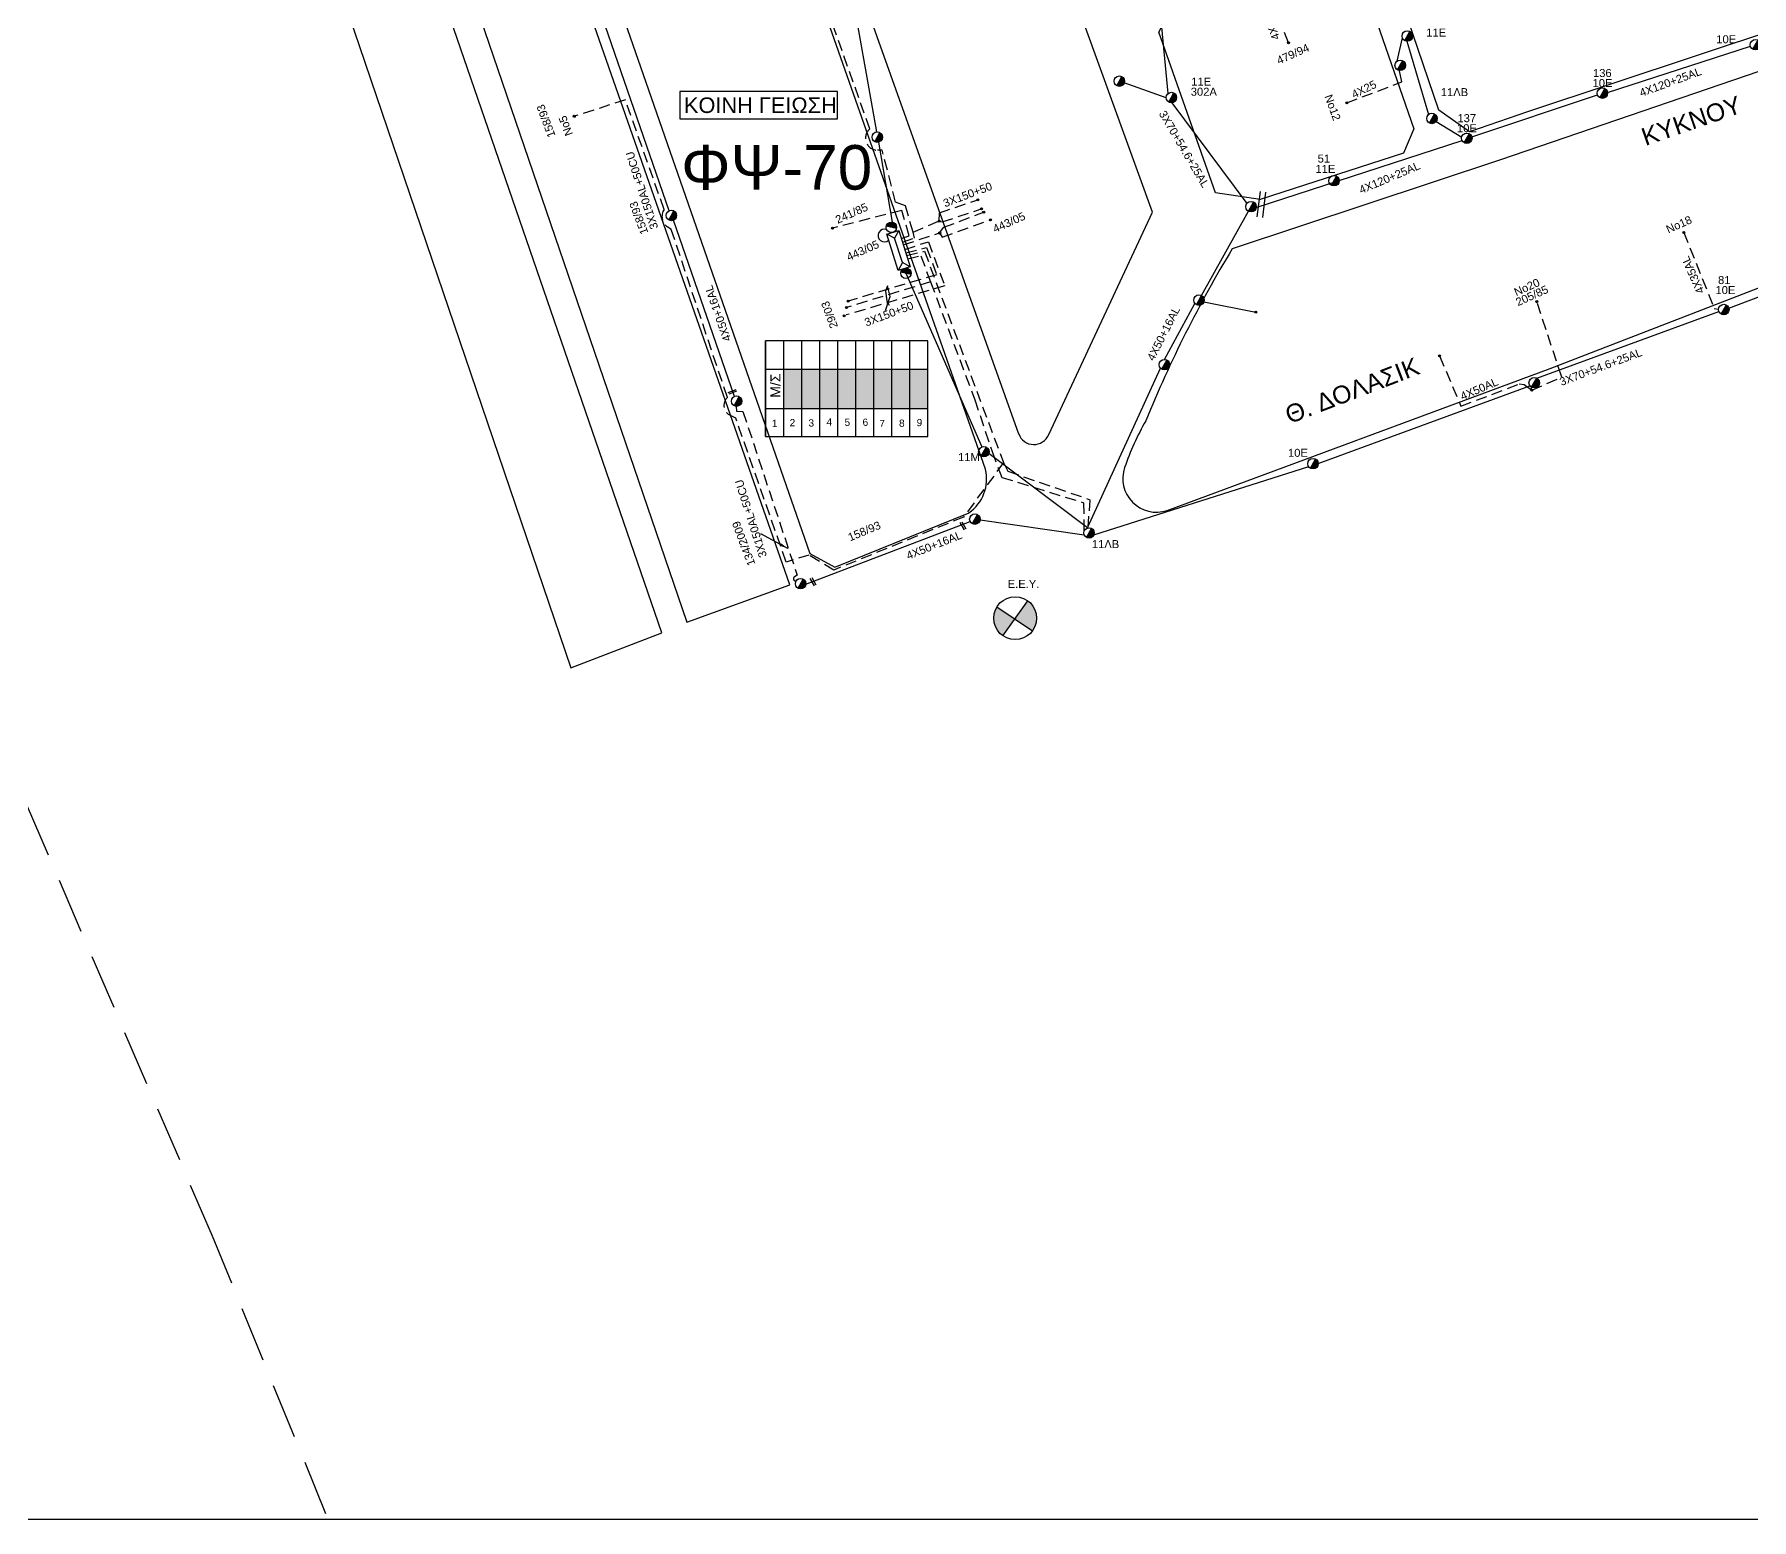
# Model space of a CAD drawing. Header units: millimetres. Extents: x 8791 to 11104, y 1833 to 2902.
# Drawn here: x 9391.4 to 9785.7, y 1855.7 to 2196.6 of the extents above; entities that cross this region are included whole.
import ezdxf
from ezdxf.enums import TextEntityAlignment as Align

# ---------------------------------------------------------------- set-up
doc = ezdxf.new("R2010")
doc.units = ezdxf.units.MM
doc.linetypes.add('DASHED', pattern=[19.05, 12.7, -6.35])
for name, color, linetype in [('Ασφαλειοκιβώτια Χ.Τ 9 αναχωρήσεων', 7, 'Continuous'), ('Γέφυρες Εναερίου Δικτύου', 7, 'Continuous'), ('Γυμνά εναέρια ΧΤ (3Φ)   4x35AL', 7, 'Continuous'), ('Γυμνά εναέρια ΧΤ (3Φ)   4x50AL', 7, 'Continuous'), ('Γυμνά εναέρια ΧΤ και ΦΟΠ (3Φ)   4x50+16AL', 7, 'Continuous'), ('Εναέρια παροχή ΧΤ 4x25', 7, 'SYN_LINE'), ('Επιγραφές - Σχήματα', 7, 'Continuous'), ('Καλώδια ΧΤ   3x150AL+50CU', 7, 'DASHED'), ('Καλώδια ΧΤ   4x25CU', 7, 'DASHED'), ('Μηχανική τομή', 7, 'Continuous'), ('Στύλος ΦΜ', 7, 'Continuous'), ('Στύλος ΦΜ @ 1', 7, 'Continuous'), ('Συνδέσεις', 7, 'Continuous'), ('Συνεστραμμένα ΧΤ   3x70+54.6+25AL', 7, 'SYN_LINE'), ('Συνεστραμμένα ΧΤ   4x120+25AL', 7, 'SYN_LINE'), ('Τομή', 7, 'Continuous'), ('Υποσταθμός εναέριος 2 στύλων', 7, 'Continuous'), ('Υποσταθμός πόλεως', 7, 'Continuous'), ('Υπόβαθρο ΔΕΗ', 7, 'Continuous')]:
    doc.layers.add(name, color=color, linetype=linetype)
doc.styles.add('ar', font='ARIAL.TTF')
doc.styles.get("Standard").update_dxf_attribs({"font": 'ARIAL.TTF'})
doc.linetypes.add('SYN_LINE', pattern='A,0.5,-0.0001,["/\\/\\/\\/",Standard,S=0.1,R=0,X=0,Y=-0.05],-0.25', length=0.7501)
doc.dimstyles.new('ISO-25', dxfattribs={"dimtxt": 2.5, "dimasz": 2.5, "dimexe": 1.25, "dimexo": 0.625, "dimtad": 1, "dimtxsty": 'Standard', "dimcen": 2.5, "dimadec": 0, "dimazin": 0, "dimtfac": 1, "dimtmove": 0, "dimatfit": 3, "dimfxl": 1, "dimarcsym": 0})

# ---------------------------------------------------------------- blocks, each defined once
blk = doc.blocks.new('ΥΠΑΡΧΩΝ ΤΣΙΜΕΝΤΕΝΙΟΣ ΣΤΥΛΟΣ')
at = {"layer": 'Στύλος ΦΜ'}
blk.add_hatch(color=256, dxfattribs=at).paths.add_polyline_path([(-1.29, -2.28, 0.574793), (2.62, 0, 0.268822), (1.3, 2.27)])
blk.add_line((-1.29, -2.28), (1.3, 2.27), dxfattribs=at)
blk.add_circle((0, 0), 2.62, dxfattribs=at)
at = {"layer": 'Στύλος ΦΜ', "flags": 4}
for tag, p in [('ΑΡΙΘΜΟΣ', (-4.68, 8.05)), ('ΤΥΠΟΣ', (-4.91, 3.03))]:
    blk.add_attdef(tag, p, '', height=4, dxfattribs=at)
blk = doc.blocks.new('ΥΠΟΣΤΑΘΜΟΣ ΕΝΑΕΡΙΟΣ ΕΠΙ 2 ΣΤΥΛΩΝ')
at = {"layer": 'Υποσταθμός εναέριος 2 στύλων', "linetype": 'Continuous'}
for points in [[(-11.97, -2.11, 0.574793), (-8.45, -0.07, 0.268822), (-9.64, 1.98)], [(9.68, -2.15, 0.574793), (13.19, -0.1, 0.268822), (12.01, 1.95)]]:
    blk.add_hatch(color=256, dxfattribs=at).paths.add_polyline_path(points)
for p, q in [((-11.97, -2.11), (-9.64, 1.98)), ((9.68, -2.15), (12.01, 1.95))]:
    blk.add_line(p, q, dxfattribs=at)
for centre in [(-10.81, -0.07), (10.84, -0.1)]:
    blk.add_circle(centre, 2.36, dxfattribs=at)
at = {"layer": 'Υποσταθμός πόλεως', "linetype": 'Continuous', "ltscale": 40}
blk.add_lwpolyline([(-8.57, 2.82), (8.57, 2.82), (8.57, -2.82), (-8.57, -2.82)], close=True, dxfattribs=at)
for points in [[(-5.75, 0), (-8.57, 2.82)], [(-8.57, -2.82), (-5.75, 0)], [(-5.75, 0), (5.75, 0)], [(5.75, 0), (8.57, 2.82)], [(8.57, -2.82), (5.75, 0)]]:
    blk.add_lwpolyline(points, dxfattribs=at)
at = {"layer": 'Υποσταθμός εναέριος 2 στύλων', "ltscale": 40, "flags": 1}
for tag, p in [('ΜΕΤΑΣΧΗΜΑΤΙΣΜΟΣ', (14.09, 2.51)), ('ΙΣΧΥΣ', (14.07, -0.28)), ('ΑΡΙΘΜΟΣ', (14.19, -3))]:
    blk.add_attdef(tag, p, '', height=1.8, dxfattribs=at)
blk = doc.blocks.new('ΤΟΜΗ')
at = {"layer": 'Τομή', "ltscale": 40}
for p, q in [((-5.68, 0), (5.68, 0)), ((5.68, -2.33), (-5.68, -2.33))]:
    blk.add_line(p, q, dxfattribs=at)
blk = doc.blocks.new('ΑΣΦΑΛΕΙΟΚΙΒΩΤΙΟ ΥΠΟΣΤΑΘΜΟΥ 9 ΑΝΑΧΩΡΗΣΕΩΝ')
at = {"layer": 'Ασφαλειοκιβώτια Χ.Τ 9 αναχωρήσεων', "ltscale": 40}
for p, q in [((-23.8, 40.36), (24.02, 40.36)), ((-9.72, 40.36), (-9.72, -40.64)), ((9.94, 40.36), (9.94, -40.64)), ((-23.8, 31.36), (24.02, 31.36)), ((-23.8, 22.36), (24.02, 22.36)), ((-23.8, 13.36), (24.02, 13.36)), ((-23.8, 4.36), (24.02, 4.36)), ((-23.8, -4.64), (24.02, -4.64)), ((-23.8, -13.64), (24.02, -13.64)), ((-23.8, -22.64), (24.02, -22.64)), ((-23.8, -31.64), (24.02, -31.64))]:
    blk.add_line(p, q, dxfattribs=at)
at = {"layer": 'Ασφαλειοκιβώτια Χ.Τ 9 αναχωρήσεων'}
blk.add_lwpolyline([(-23.8, -40.64), (24.02, -40.64), (24.02, 40.36), (-23.8, 40.36)], close=True, dxfattribs=at)
for s, rotation, p in [('1', 270, (-18.96, 37.31)), ('2', 270, (-18.6, 28.38)), ('3', 270, (-18.74, 18.97)), ('4', 270, (-18.26, 9.95)), ('5', 270, (-18.42, 0.93)), ('6', 274.97075, (-18.52, -8.21)), ('7', 270, (-19, -16.47)), ('8', 270, (-18.86, -26.29)), ('9', 266.86304, (-18.5, -35))]:
    blk.add_text(s, height=3.6, rotation=rotation, dxfattribs=at).set_placement(p)
at = {"layer": 'Ασφαλειοκιβώτια Χ.Τ 9 αναχωρήσεων', "ltscale": 40}
for tag, height, p in [('ΟΝΟΜΑ', 5, (-0.16, 44.31)), ('ΚΕΙΜΕΝΟ 1', 2, (17.06, 35.59)), ('ΚΕΙΜΕΝΟ 2', 2, (17.06, 26.88)), ('ΚΕΙΜΕΝΟ 3', 2, (17.06, 17.69)), ('ΚΕΙΜΕΝΟ 4', 2, (17.06, 8.71)), ('ΚΕΙΜΕΝΟ 5', 2, (17.06, -0.13)), ('ΚΕΙΜΕΝΟ 6', 2, (17.06, -9.05)), ('ΚΕΙΜΕΝΟ 7', 2, (17.06, -18.13)), ('ΚΕΙΜΕΝΟ 8', 2, (17.06, -26.85)), ('ΣΧ', 2, (-0.1, -42.64)), ('ΚΕΙΜΕΝΟ 9', 2, (17.06, -35.99))]:
    blk.add_attdef(tag, text='', height=height, dxfattribs=at).set_placement(p, align=Align.MIDDLE_CENTER)
blk = doc.blocks.new('_ΣΥΝΔΕΣΗ')
at = {"layer": 'Συνδέσεις', "linetype": 'SYN_LINE', "ltscale": 40}
blk.add_hatch(color=256, dxfattribs=at).paths.add_polyline_path([(0.5, -0.01, 1), (-0.5, -0.01, 1)])
at = {"layer": 'Συνδέσεις'}
blk.add_circle((0, -0.01), 0.5, dxfattribs=at)
blk = doc.blocks.new('ΜΗΧΑΝΙΚΗ ΤΟΜΗ')
at = {"layer": 'Μηχανική τομή', "ltscale": 40}
for p, q in [((-1.89, 0.78), (1.89, 0.78)), ((1.89, 0), (-1.89, 0))]:
    blk.add_line(p, q, dxfattribs=at)

msp = doc.modelspace()

# ---------------------------------------------------------------- hatches: boundary and pattern name
at = {"layer": 'Ασφαλειοκιβώτια Χ.Τ 9 αναχωρήσεων', "ltscale": 20}
for color, points in [(85, [(9563.45, 2119.79), (9563.45, 2110.76), (9567.59, 2110.76), (9567.59, 2119.79)]), (2, [(9567.59, 2119.79), (9567.59, 2110.76), (9571.72, 2110.76), (9571.72, 2119.79)]), (6, [(9571.72, 2119.79), (9571.72, 2110.76), (9575.86, 2110.76), (9575.86, 2119.79)]), (30, [(9575.86, 2119.79), (9575.86, 2110.76), (9579.99, 2110.76), (9579.99, 2119.79)]), (5, [(9579.99, 2119.79), (9579.99, 2110.76), (9584.13, 2110.76), (9584.13, 2119.79)]), (27, [(9584.13, 2119.79), (9584.13, 2110.76), (9588.26, 2110.76), (9588.26, 2119.79)]), (133, [(9588.26, 2119.79), (9588.26, 2110.76), (9592.4, 2110.76), (9592.4, 2119.79)]), (1, [(9592.4, 2119.79), (9592.4, 2110.76), (9596.53, 2110.76), (9596.53, 2119.79)])]:
    msp.add_hatch(color=color, dxfattribs=at).paths.add_polyline_path(points)
at = {"layer": 'Επιγραφές - Σχήματα'}
h = msp.add_hatch(color=1, dxfattribs=at)
h.paths.add_polyline_path([(9619.51, 2066.6), (9616.55, 2062.45), (9620.59, 2059.72, 0.158648), (9621.54, 2062.62, 0.239646)])
h.paths.add_polyline_path([(9616.55, 2062.45), (9612.43, 2065.24, 0.140748), (9611.68, 2062.62, 0.245453), (9613.79, 2058.58)])

# ---------------------------------------------------------------- linework, layer by layer
at = {"layer": 'Γέφυρες Εναερίου Δικτύου', "color": 6}
msp.add_line((9704.3, 2190.48), (9705.52, 2195.86), dxfattribs=at)
at = {"layer": 'Γέφυρες Εναερίου Δικτύου', "color": 1, "linetype": 'DASHED'}
msp.add_lwpolyline([(9458.36, 1857.05), (9432.31, 1920.75), (9365.58, 2075.63), (9325.2, 2244.73), (9298.03, 2437.76), (9298.68, 2617.88), (9309.06, 2640.05), (9358.3, 2763.68), (9403.29, 2881.65)], dxfattribs=at)
at = {"layer": 'Γέφυρες Εναερίου Δικτύου', "color": 2, "linetype": 'DASHED', "ltscale": 0.2}
msp.add_lwpolyline([(9590.45, 2149.77), (9592.26, 2150.4), (9590.59, 2156.2), (9574.67, 2152.18)], dxfattribs=at)
at = {"layer": 'Γέφυρες Εναερίου Δικτύου', "color": 6, "linetype": 'DASHED', "ltscale": 0.2}
for points in [[(9590.91, 2148.34), (9599.25, 2151.04), (9599.85, 2150.08), (9610.91, 2154.05)], [(9599.25, 2151.04), (9600.21, 2152.34), (9609.35, 2155.81)]]:
    msp.add_lwpolyline(points, dxfattribs=at)
at = {"layer": 'Γέφυρες Εναερίου Δικτύου', "color": 1, "linetype": 'DASHED', "ltscale": 0.2}
msp.add_lwpolyline([(9591.25, 2147.26), (9596.68, 2149.04), (9600.43, 2138.92), (9577.81, 2132.22)], dxfattribs=at)
at = {"layer": 'Γέφυρες Εναερίου Δικτύου', "color": 133, "linetype": 'DASHED', "ltscale": 0.2}
msp.add_lwpolyline([(9591.49, 2146.5), (9596.23, 2147.67), (9598.61, 2141.46), (9578.23, 2135.41)], dxfattribs=at)
at = {"layer": 'Γέφυρες Εναερίου Δικτύου', "color": 5, "linetype": 'DASHED', "ltscale": 0.2}
for points in [[(9591.69, 2145.88), (9595.78, 2146.84), (9613.93, 2098.32), (9614.95, 2096.33), (9633.79, 2089.81), (9633.25, 2083.35)], [(9735.24, 2114.94), (9742.1, 2117.98), (9736.39, 2135.27)]]:
    msp.add_lwpolyline(points, dxfattribs=at)
at = {"layer": 'Γέφυρες Εναερίου Δικτύου', "color": 30, "linetype": 'DASHED', "ltscale": 0.2}
for points in [[(9591.93, 2145.14), (9594.95, 2145.8), (9597.18, 2139.8), (9607.34, 2112.76), (9611.3, 2100.86)], [(9597.18, 2139.8), (9577.84, 2133.93)], [(9611.3, 2100.86), (9613.54, 2094.94), (9632.33, 2089.11), (9632.4, 2082.47)]]:
    msp.add_lwpolyline(points, dxfattribs=at)
at = {"layer": 'Γυμνά εναέρια ΧΤ (3Φ)   4x35AL', "color": 5, "linetype": 'DASHED', "ltscale": 0.2}
msp.add_lwpolyline([(9770.14, 2151.18), (9777.11, 2133.7), (9778.13, 2133.57)], dxfattribs=at)
at = {"layer": 'Γυμνά εναέρια ΧΤ (3Φ)   4x50AL', "color": 6, "ltscale": 0.2}
for points in [[(9706.56, 2195.05), (9711.51, 2178.24)], [(9713.28, 2176.63), (9719.14, 2173.06)]]:
    msp.add_lwpolyline(points, dxfattribs=at)
at = {"layer": 'Γυμνά εναέρια ΧΤ (3Φ)   4x50AL', "color": 5, "linetype": 'DASHED', "ltscale": 0.2}
msp.add_lwpolyline([(9714.05, 2122.82), (9718.96, 2111.27), (9732.3, 2116.38), (9733.5, 2116.24), (9735.24, 2114.94), (9735.18, 2115.63)], dxfattribs=at)
at = {"layer": 'Γυμνά εναέρια ΧΤ και ΦΟΠ (3Φ)   4x50+16AL', "color": 85, "ltscale": 0.2}
msp.add_line((9591.52, 2141.79), (9608.95, 2101.94), dxfattribs=at)
at = {"layer": 'Γυμνά εναέρια ΧΤ και ΦΟΠ (3Φ)   4x50+16AL', "color": 6}
for points in [[(9584.87, 2174.24), (9578.51, 2209.99)], [(9588.42, 2153.51), (9585.34, 2171.91)]]:
    msp.add_lwpolyline(points, dxfattribs=at)
at = {"layer": 'Γυμνά εναέρια ΧΤ και ΦΟΠ (3Φ)   4x50+16AL', "color": 85, "ltscale": 0.2}
for points in [[(9537.18, 2156.16), (9522.49, 2198.67)], [(9552.16, 2113.53), (9538.13, 2153.95)], [(9633.25, 2083.35), (9610.6, 2100.33)], [(9568.53, 2070.44), (9606.3, 2084.79)], [(9608.55, 2085.18), (9632.43, 2081.78)]]:
    msp.add_lwpolyline(points, dxfattribs=at)
at = {"layer": 'Γυμνά εναέρια ΧΤ και ΦΟΠ (3Φ)   4x50+16AL', "color": 30, "ltscale": 0.2}
for points in [[(9659.41, 2136.67), (9670.17, 2156.04)], [(9650.87, 2122.01), (9657.88, 2134.86)], [(9659.96, 2135.27), (9671.88, 2132.88)], [(9633.25, 2083.35), (9650, 2120)]]:
    msp.add_lwpolyline(points, dxfattribs=at)
at = {"layer": 'Γυμνά εναέρια ΧΤ και ΦΟΠ (3Φ)   4x50+16AL', "color": 5, "ltscale": 0.2}
for points in [[(9686.2, 2098.09), (9734.82, 2115.95)], [(9634.68, 2081.73), (9684, 2097.42)]]:
    msp.add_lwpolyline(points, dxfattribs=at)
at = {"layer": 'Εναέρια παροχή ΧΤ 4x25', "color": 6, "linetype": 'DASHED', "ltscale": 0.2}
msp.add_lwpolyline([(9692.75, 2180.89), (9705.36, 2185.75), (9704.8, 2188.33)], dxfattribs=at)
at = {"layer": 'Επιγραφές - Σχήματα'}
msp.add_lwpolyline([(10868.02, 2888.59), (10868.02, 1855.69), (8827.98, 1855.69), (8827.98, 2890.56)], dxfattribs=at)
at = {"layer": 'Επιγραφές - Σχήματα', "color": 190}
msp.add_lwpolyline([(9539.58, 2177.24), (9575.84, 2177.24), (9575.84, 2183.54), (9539.58, 2183.54)], close=True, dxfattribs=at)
at = {"layer": 'Επιγραφές - Σχήματα', "ltscale": 20}
msp.add_lwpolyline([(9586.86, 2133.24), (9587.9, 2136.47), (9587.33, 2138.94), (9586.86, 2137.71), (9587.14, 2135.43), (9587.71, 2134.48)], dxfattribs=at)
at = {"layer": 'Επιγραφές - Σχήματα', "color": 1}
for points in [[(9613.79, 2058.58), (9619.51, 2066.6)], [(9612.43, 2065.24), (9620.59, 2059.72)]]:
    msp.add_lwpolyline(points, dxfattribs=at)
msp.add_circle((9616.61, 2062.62), 4.93, dxfattribs=at)
at = {"layer": 'Επιγραφές - Σχήματα', "color": 6, "ltscale": 20}
msp.add_arc((9586.57, 2150.46), 1.45, 68.4234, 313.014, dxfattribs=at)
at = {"layer": 'Καλώδια ΧΤ   3x150AL+50CU', "color": 27, "ltscale": 0.2}
msp.add_lwpolyline([(9590.73, 2148.91), (9593.47, 2149.88), (9593.16, 2151.26), (9591.4, 2157.24), (9589.16, 2158.1), (9586.08, 2170.04), (9585, 2170.04, -0.703428), (9583.25, 2174.92), (9560.37, 2239.24), (9553.99, 2255.81), (9554.2, 2257.46)], format="xyb", dxfattribs=at)
at = {"layer": 'Καλώδια ΧΤ   3x150AL+50CU', "color": 5, "ltscale": 0.2}
msp.add_lwpolyline([(9613.93, 2098.32), (9604.75, 2085.82), (9574.98, 2073.67), (9569.25, 2077.1), (9564.03, 2075.51), (9552.46, 2108.51), (9551.11, 2109.21, -0.512863), (9550.52, 2113.3), (9537.63, 2151.86), (9536.76, 2152.45, -0.412382), (9536.01, 2156.45), (9527.11, 2181.59), (9515.36, 2177.82)], format="xyb", dxfattribs=at)
at = {"layer": 'Καλώδια ΧΤ   3x150AL+50CU', "color": 27, "ltscale": 0.2}
for points in [[(9593.16, 2151.26), (9599.12, 2153.77), (9599.22, 2155.67), (9608.02, 2158.65)], [(9599.12, 2153.77), (9599.88, 2153.58), (9608.83, 2156.59)]]:
    msp.add_lwpolyline(points, dxfattribs=at)
at = {"layer": 'Καλώδια ΧΤ   3x150AL+50CU', "color": 85, "ltscale": 0.2}
msp.add_lwpolyline([(9552.58, 2111.24), (9552.6, 2110.17), (9554.11, 2110.04), (9566.54, 2072.47), (9565.91, 2072.09, 0.946555), (9566.37, 2071.25, 0.850181)], format="xyb", dxfattribs=at)
at = {"layer": 'Καλώδια ΧΤ   4x25CU', "color": 173, "ltscale": 0.2}
msp.add_lwpolyline([(9679.37, 2194.72), (9673.24, 2209.94, -0.34218), (9673.64, 2211.36, -0.328635)], format="xyb", dxfattribs=at)
at = {"layer": 'Συνεστραμμένα ΧΤ   3x70+54.6+25AL', "color": 30, "ltscale": 20}
for points in [[(9649.87, 2201.51), (9651.69, 2183.05)], [(9652.56, 2180.95), (9669.82, 2157.82)]]:
    msp.add_lwpolyline(points, dxfattribs=at)
at = {"layer": 'Συνεστραμμένα ΧΤ   3x70+54.6+25AL', "color": 30, "ltscale": 10}
msp.add_lwpolyline([(9651.27, 2182.09), (9641.66, 2185.5)], dxfattribs=at)
at = {"layer": 'Συνεστραμμένα ΧΤ   3x70+54.6+25AL', "color": 5, "ltscale": 20}
for points in [[(9780.47, 2133.82), (9811.18, 2145.45)], [(9736.38, 2117.72), (9778.2, 2133.01)]]:
    msp.add_lwpolyline(points, dxfattribs=at)
at = {"layer": 'Συνεστραμμένα ΧΤ   4x120+25AL', "color": 6, "ltscale": 20}
for points in [[(9752.63, 2183.3), (9785.42, 2193.91)], [(9721.47, 2173.09), (9750.31, 2182.75)], [(9671.95, 2156.89), (9719.22, 2172.27)]]:
    msp.add_lwpolyline(points, dxfattribs=at)
at = {"layer": 'Υπόβαθρο ΔΕΗ'}
for p, q in [((9427.16, 2308.24), (9514.57, 2051.2)), ((9514.57, 2051.2), (9535.46, 2059.23))]:
    msp.add_line(p, q, dxfattribs=at)
for points in [[(9559.4, 2367.73), (9539.39, 2323.72), (9617.41, 2104.92)], [(9648.15, 2155.85), (9571.85, 2366.14)], [(9472.31, 2356.61), (9569.47, 2077.48), (9575.19, 2074.32), (9606.01, 2086.8)], [(9541.21, 2061.68), (9564.85, 2070.26), (9474.6, 2328.39)], [(9535.46, 2059.23), (9445.48, 2320.63)], [(9453.32, 2318.63), (9541.21, 2061.68)], [(9609.79, 2096.79), (9531.13, 2320.54)], [(9690.6, 2216.53), (9694.53, 2214.26), (9708.17, 2174.93), (9705.76, 2169.39), (9672.85, 2158.76), (9662.63, 2160.25), (9649.6, 2197.17), (9652.48, 2202.54), (9690.6, 2216.53)], [(9624.3, 2104.77), (9648.15, 2155.85)]]:
    msp.add_lwpolyline(points, dxfattribs=at)
for points in [[(9802.7, 2241.13), (9814.88, 2214.22), (9811.93, 2204.74), (9734.26, 2178.87), (9720.9, 2174.23), (9713.91, 2179.23), (9701.92, 2214.38), (9704.61, 2220.28), (9785.36, 2249.93, -0.399822), (9802.7, 2241.13, -2.261817)], [(9822.93, 2200.27), (9728.01, 2167.8), (9666.45, 2147.39, 0.038961), (9646.59, 2107.93, 0.045714), (9641.75, 2097.22, 0.621229), (9651.49, 2087.34), (9739.48, 2119.92), (9816.19, 2149.59), (9875.64, 2171.82, 0.563976), (9876.02, 2179.97, -0.000442), (9832.24, 2199.81, 0.337991), (9822.93, 2200.27, 2.233448)]]:
    msp.add_lwpolyline(points, format="xyb", dxfattribs=at)
for centre, radius, start, end in [((9620.89, 2106.16), 3.69, 199.6273, 337.854), ((9600.58, 2094.57), 9.47, 304.9397, 13.5807)]:
    msp.add_arc(centre, radius, start, end, dxfattribs=at)

# ---------------------------------------------------------------- block references
at = {"layer": 'Ασφαλειοκιβώτια Χ.Τ 9 αναχωρήσεων', "xscale": 0.4594340150517879, "yscale": 0.4594340150517879, "zscale": 0.4594340150517879, "rotation": 90}
msp.add_blockref('ΑΣΦΑΛΕΙΟΚΙΒΩΤΙΟ ΥΠΟΣΤΑΘΜΟΥ 9 ΑΝΑΧΩΡΗΣΕΩΝ', (9577.86, 2115.22), dxfattribs=at)
at = {"layer": 'Μηχανική τομή'}
for p, xscale, yscale, zscale, rotation in [((9551.61, 2114.76), 0.510482238946105, 0.510482238946105, 0.510482238946105, 201.2624916001842), ((9604.81, 2083.93), 0.5104822389459178, 0.5104822389459178, 0.5104822389459178, 119.8248834397513), ((9570.39, 2071.09), 0.5104822389459178, 0.5104822389459178, 0.5104822389459178, 119.8248834397513)]:
    msp.add_blockref('ΜΗΧΑΝΙΚΗ ΤΟΜΗ', p, dxfattribs=dict(at, xscale=xscale, yscale=yscale, zscale=zscale, rotation=rotation))
at = {"layer": 'Στύλος ΦΜ @ 1', "ltscale": 40}
ref = msp.add_blockref('ΥΠΑΡΧΩΝ ΤΣΙΜΕΝΤΕΝΙΟΣ ΣΤΥΛΟΣ', (9706.66, 2196.25), dxfattribs=dict(at, xscale=0.4594340150515993, yscale=0.4594340150515993, zscale=0.4594340150515993))
ref.add_attrib('ΤΥΠΟΣ', '11E', (9710.99, 2196.13), dxfattribs={"layer": 'Στύλος ΦΜ', "height": 1.838, "flags": 4})
ref.add_attrib('ΑΡΙΘΜΟΣ', '261', (9711.09, 2198.44), dxfattribs={"layer": 'Στύλος ΦΜ', "height": 1.838, "flags": 4})
ref = msp.add_blockref('ΥΠΑΡΧΩΝ ΤΣΙΜΕΝΤΕΝΙΟΣ ΣΤΥΛΟΣ', (9786.58, 2194.25), dxfattribs=dict(at, xscale=0.4594340150515993, yscale=0.4594340150515993, zscale=0.4594340150515993))
ref.add_attrib('ΤΥΠΟΣ', '10E', (9777.6, 2194.59), dxfattribs={"layer": 'Στύλος ΦΜ', "height": 1.838, "flags": 4})
at = {"layer": 'Στύλος ΦΜ @ 1', "ltscale": 40, "xscale": 0.4594340150515993, "yscale": 0.4594340150515993, "zscale": 0.4594340150515993}
for p in [(9705.02, 2189.52), (9640.53, 2185.89), (9584.94, 2173.04), (9670.76, 2157.08), (9537.67, 2155.06), (9658.81, 2135.62), (9650.89, 2120.81), (9735.78, 2116.67), (9552.65, 2112.44), (9607.36, 2085.35), (9567.34, 2070.54)]:
    msp.add_blockref('ΥΠΑΡΧΩΝ ΤΣΙΜΕΝΤΕΝΙΟΣ ΣΤΥΛΟΣ', p, dxfattribs=at)
for p, values in [((9751.44, 2183.15), {'ΤΥΠΟΣ': '10E', 'ΑΡΙΘΜΟΣ': '136'}), ((9720.31, 2172.78), {'ΤΥΠΟΣ': '10E', 'ΑΡΙΘΜΟΣ': '137'})]:
    msp.add_blockref('ΥΠΑΡΧΩΝ ΤΣΙΜΕΝΤΕΝΙΟΣ ΣΤΥΛΟΣ', p, dxfattribs=at).add_auto_attribs(values)
at = {"layer": 'Στύλος ΦΜ @ 1', "ltscale": 40}
ref = msp.add_blockref('ΥΠΑΡΧΩΝ ΤΣΙΜΕΝΤΕΝΙΟΣ ΣΤΥΛΟΣ', (9652.48, 2182.14), dxfattribs=dict(at, xscale=0.4594340150515993, yscale=0.4594340150515993, zscale=0.4594340150515993))
ref.add_attrib('ΤΥΠΟΣ', '302A', (9656.93, 2182.55), dxfattribs={"layer": 'Στύλος ΦΜ', "height": 1.838, "flags": 4})
ref.add_attrib('ΑΡΙΘΜΟΣ', '11E', (9657.04, 2184.85), dxfattribs={"layer": 'Στύλος ΦΜ', "height": 1.838, "flags": 4})
ref = msp.add_blockref('ΥΠΑΡΧΩΝ ΤΣΙΜΕΝΤΕΝΙΟΣ ΣΤΥΛΟΣ', (9712.3, 2177.33), dxfattribs=dict(at, xscale=0.4594340150515993, yscale=0.4594340150515993, zscale=0.4594340150515993))
ref.add_attrib('ΤΥΠΟΣ', '11ΛB', (9714.34, 2182.45), dxfattribs={"layer": 'Στύλος ΦΜ', "height": 1.838, "flags": 4})
ref = msp.add_blockref('ΥΠΑΡΧΩΝ ΤΣΙΜΕΝΤΕΝΙΟΣ ΣΤΥΛΟΣ', (9689.82, 2163.04), dxfattribs=dict(at, xscale=0.4594340150515993, yscale=0.4594340150515993, zscale=0.4594340150515993))
ref.add_attrib('ΤΥΠΟΣ', '11Ε', (9685.56, 2164.83), dxfattribs={"layer": 'Στύλος ΦΜ', "height": 1.838, "flags": 4})
ref.add_attrib('ΑΡΙΘΜΟΣ', '51', (9686.06, 2167.2), dxfattribs={"layer": 'Στύλος ΦΜ', "height": 1.838, "flags": 4})
ref = msp.add_blockref('ΥΠΑΡΧΩΝ ΤΣΙΜΕΝΤΕΝΙΟΣ ΣΤΥΛΟΣ', (9779.32, 2133.46), dxfattribs=dict(at, xscale=0.4594340150515993, yscale=0.4594340150515993, zscale=0.4594340150515993))
ref.add_attrib('ΤΥΠΟΣ', '10Ε', (9777.41, 2137.02), dxfattribs={"layer": 'Στύλος ΦΜ', "height": 1.838, "flags": 4})
ref.add_attrib('ΑΡΙΘΜΟΣ', '81', (9778, 2139.32), dxfattribs={"layer": 'Στύλος ΦΜ', "height": 1.838, "flags": 4})
ref = msp.add_blockref('ΥΠΑΡΧΩΝ ΤΣΙΜΕΝΤΕΝΙΟΣ ΣΤΥΛΟΣ', (9609.43, 2100.83), dxfattribs=dict(at, xscale=0.4594340150515993, yscale=0.4594340150515993, zscale=0.4594340150515993))
ref.add_attrib('ΤΥΠΟΣ', '11Μ', (9603.49, 2098.67), dxfattribs={"layer": 'Στύλος ΦΜ', "height": 1.838, "flags": 4})
ref = msp.add_blockref('ΥΠΑΡΧΩΝ ΤΣΙΜΕΝΤΕΝΙΟΣ ΣΤΥΛΟΣ', (9685, 2098.08), dxfattribs=dict(at, xscale=0.4594340150515993, yscale=0.4594340150515993, zscale=0.4594340150515993))
ref.add_attrib('ΤΥΠΟΣ', '10Ε', (9679.25, 2099.66), dxfattribs={"layer": 'Στύλος ΦΜ', "height": 1.838, "flags": 4})
ref = msp.add_blockref('ΥΠΑΡΧΩΝ ΤΣΙΜΕΝΤΕΝΙΟΣ ΣΤΥΛΟΣ', (9633.57, 2082.19), dxfattribs=dict(at, xscale=0.4594340150515993, yscale=0.4594340150515993, zscale=0.4594340150515993))
ref.add_attrib('ΤΥΠΟΣ', '11ΛΒ', (9634.22, 2078.7), dxfattribs={"layer": 'Στύλος ΦΜ', "height": 1.838, "flags": 4})
at = {"layer": 'Συνδέσεις', "xscale": 0.4594340150518314, "yscale": 0.4594340150518314, "zscale": 0.4594340150518314}
for p in [(9679.38, 2194.73), (9692.75, 2180.9), (9515.38, 2177.83), (9608.05, 2158.65), (9599.15, 2153.78), (9608.86, 2156.6), (9609.38, 2155.81), (9610.93, 2154.05), (9574.68, 2152.14), (9599.28, 2151.04), (9770.14, 2151.18), (9577.87, 2133.93), (9578.26, 2135.42), (9736.39, 2135.28), (9577.36, 2132.02), (9671.88, 2132.88), (9714.05, 2122.83), (9735.25, 2114.94)]:
    msp.add_blockref('_ΣΥΝΔΕΣΗ', p, dxfattribs=at)
at = {"layer": 'Τομή', "xscale": 0.5104822389463778, "yscale": 0.5104822389463778, "zscale": 0.5104822389463778, "rotation": 82.6076416266457}
msp.add_blockref('ΤΟΜΗ', (9672.56, 2157.66), dxfattribs=at)
at = {"layer": 'Υποσταθμός εναέριος 2 στύλων', "xscale": 0.5104822389464888, "yscale": 0.5104822389464888, "zscale": 0.5104822389464888, "rotation": 107.6385634815598}
msp.add_blockref('ΥΠΟΣΤΑΘΜΟΣ ΕΝΑΕΡΙΟΣ ΕΠΙ 2 ΣΤΥΛΩΝ', (9589.82, 2147.04), dxfattribs=at)

# ---------------------------------------------------------------- texts
at = {"layer": 'Γυμνά εναέρια ΧΤ (3Φ)   4x35AL', "ltscale": 20}
msp.add_text('4X35AL', height=1.838, rotation=113.8867, dxfattribs=at).set_placement((9772.21, 2141.4), align=Align.MIDDLE)
at = {"layer": 'Γυμνά εναέρια ΧΤ (3Φ)   4x50AL', "ltscale": 20}
msp.add_text('4X50AL', height=1.838, rotation=23.2345, dxfattribs=at).set_placement((9723.15, 2115.25), align=Align.MIDDLE)
at = {"layer": 'Γυμνά εναέρια ΧΤ και ΦΟΠ (3Φ)   4x50+16AL', "ltscale": 20}
for rotation, p in [(109.2232, (9548.34, 2132.59)), (63.0837, (9650.66, 2127.95)), (21.7005, (9597.99, 2079.36))]:
    msp.add_text('4X50+16AL', height=1.838, rotation=rotation, dxfattribs=at).set_placement(p, align=Align.MIDDLE)
at = {"layer": 'Εναέρια παροχή ΧΤ 4x25', "ltscale": 20}
msp.add_text('4X25', height=1.838, rotation=26.5451, dxfattribs=at).set_placement((9696.7, 2184.03), align=Align.MIDDLE)
at = {"layer": 'Επιγραφές - Σχήματα', "ltscale": 20, "attachment_point": 1, "style": 'ar'}
for s, insert, char_height, width, rotation in [('479/94', (9676.42, 2191.36), 1.838, 19.788, 24.1617), ('Νο12', (9689.33, 2183.04), 1.838, 19.788, 289.9807), ('ΚΥΚΝΟΥ', (9759.97, 2174.86), 4.084, 34.5107, 19.0825), ('158/93', (9509.39, 2172.73), 1.838, 19.788, 110.332), ('Νο5', (9513.35, 2173.1), 1.838, 19.788, 110.332), ('158/93', (9530.68, 2150.48), 1.838, 19.788, 110.332), ('241/85', (9575.09, 2154.8), 1.838, 19.788, 24.1617), ('443/05', (9611.23, 2152.71), 1.838, 19.788, 24.1617), ('Νο18', (9765.84, 2152.58), 1.838, 19.788, 24.1617), ('443/05', (9577.66, 2146.25), 1.838, 19.788, 24.1617), ('Νο20', (9730.92, 2138.18), 1.838, 19.788, 24.1617), ('205/85', (9731.31, 2135.89), 1.838, 19.788, 24.1617), ('29/03', (9574.23, 2128.91), 1.838, 19.788, 110.332), ('Θ. ΔΟΛΑΣΙΚ', (9678.14, 2110.97), 4.084, 37.4993, 21.0536), ('Μ/Σ', (9560.42, 2113.22), 2.297, 5.039, 90), ('134/2009', (9555.26, 2074.41), 1.838, 19.788, 110.332), ('158/93', (9577.99, 2081.93), 1.838, 19.788, 22.6697)]:
    msp.add_mtext(s, dxfattribs=dict(at, insert=insert, char_height=char_height, width=width, rotation=rotation))
at = {"layer": 'Επιγραφές - Σχήματα', "color": 190, "insert": (9540.56, 2182.16), "char_height": 3.5734, "width": 35.8676, "attachment_point": 1}
msp.add_mtext('KOINH ΓΕΙΩΣΗ', dxfattribs=at)
at = {"layer": 'Επιγραφές - Σχήματα', "ltscale": 20, "insert": (9539.89, 2171.21), "char_height": 10.21, "width": 19.788, "attachment_point": 1, "style": 'ar'}
msp.add_mtext('ΦΨ-70', dxfattribs=at)
at = {"layer": 'Επιγραφές - Σχήματα', "color": 1, "ltscale": 20, "insert": (9614.88, 2071.41), "char_height": 1.838, "width": 19.3923, "attachment_point": 1, "style": 'ar'}
msp.add_mtext('Ε.Ε.Υ.', dxfattribs=at)
at = {"layer": 'Καλώδια ΧΤ   3x150AL+50CU', "ltscale": 0.2}
for s, height, rotation, p in [('3X150AL+50CU', 1.8377, 108.0981, (9530.9, 2160.82)), ('3X150+50', 1.838, 20.6164, (9605.69, 2159.85)), ('3X150+50', 1.838, 20.6164, (9587.62, 2132.48)), ('3X150AL+50CU', 1.8377, 107.6462, (9555.93, 2085.47))]:
    msp.add_text(s, height=height, rotation=rotation, dxfattribs=at).set_placement(p, align=Align.MIDDLE)
at = {"layer": 'Καλώδια ΧΤ   4x25CU', "ltscale": 0.2}
msp.add_text('4X25CU', height=1.838, rotation=110.5724, dxfattribs=at).set_placement((9674.87, 2199.98), align=Align.MIDDLE)
at = {"layer": 'Συνεστραμμένα ΧΤ   3x70+54.6+25AL', "ltscale": 20}
for rotation, p in [(300.5515, (9655.4, 2170.31)), (20.4602, (9751.07, 2120.28))]:
    msp.add_text('3X70+54.6+25AL', height=1.8377, rotation=rotation, dxfattribs=at).set_placement(p, align=Align.MIDDLE)
at = {"layer": 'Συνεστραμμένα ΧΤ   4x120+25AL', "ltscale": 20}
for rotation, p in [(20.1323, (9767.06, 2185.7)), (22.9927, (9702.57, 2163.74))]:
    msp.add_text('4X120+25AL', height=1.838, rotation=rotation, dxfattribs=at).set_placement(p, align=Align.MIDDLE)

# ---------------------------------------------------------------- leaders
at = {"layer": 'Επιγραφές - Σχήματα', "ltscale": 40}
msp.add_leader([(9564.41, 2078.61), (9558.24, 2081.96)], dimstyle='ISO-25', override={"dimasz": 2, "dimtad": 0}, dxfattribs=at)

doc.saveas('drawing.dxf')
